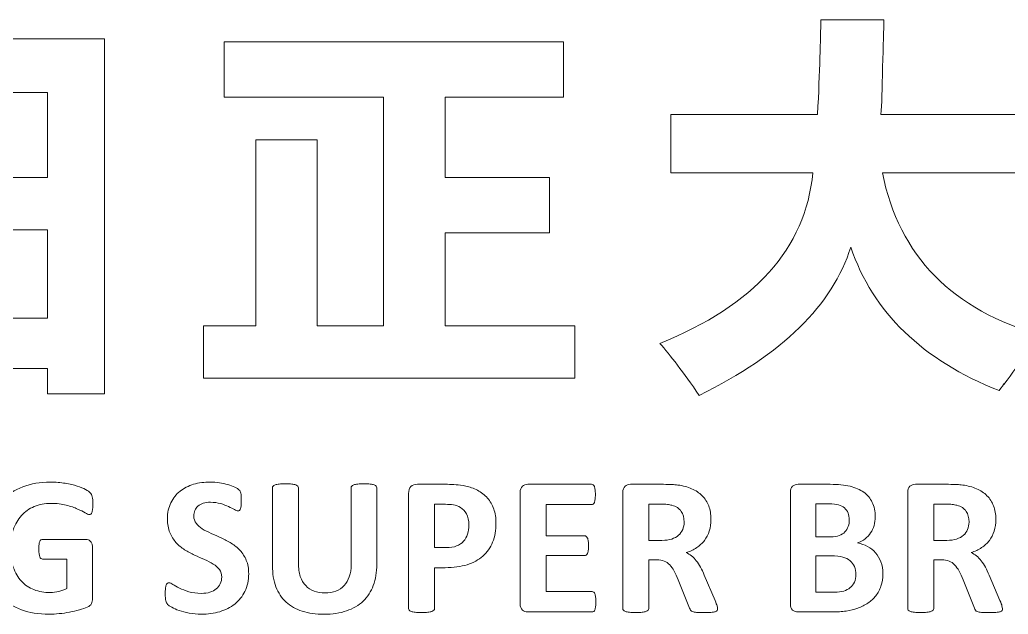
# Model space of a CAD drawing. Header units: inches. Extents: x 150046 to 186384, y -166880 to -113425.
# Drawn here: x 168111 to 169059, y -165325 to -164754 of the extents above; entities that cross this region are included whole.
import ezdxf

# ---------------------------------------------------------------- set-up
doc = ezdxf.new("R2010")
doc.units = ezdxf.units.IN
doc.header["$MEASUREMENT"] = 0
doc.layers.add('图层 1', color=7, linetype='Continuous')

# ---------------------------------------------------------------- blocks, each defined once
blk = doc.blocks.new('block 6')
at = {"layer": '图层 1', "lineweight": 0}
for points in [[(-55.921, -110.138), (-55.921, -104.079), (-52.582, -104.079), (-52.582, -110.138), (-53.552, -110.138), (-53.552, -109.707), (-54.952, -109.707), (-54.952, -110.138), (-55.921, -110.138)], [(-54.952, -104.995), (-54.952, -106.449), (-53.552, -106.449), (-53.552, -104.995), (-54.952, -104.995)], [(-54.952, -107.338), (-54.952, -108.846), (-53.552, -108.846), (-53.552, -107.338), (-54.952, -107.338)]]:
    blk.add_lwpolyline(points, dxfattribs=at)
for points, knots in [([(-58.614, -110.138), (-58.614, -110.138), (-58.614, -103.999), (-58.614, -103.999), (-58.614, -103.999), (-56.218, -103.999), (-56.218, -103.999), (-56.218, -103.999), (-56.218, -104.86), (-56.218, -104.86), (-56.218, -104.86), (-56.675, -106.476), (-56.675, -106.476), (-56.281, -106.925), (-56.092, -107.437), (-56.11, -108.011), (-56.092, -108.765), (-56.415, -109.169), (-57.079, -109.223), (-57.205, -109.241), (-57.349, -109.25), (-57.51, -109.25), (-57.51, -109.232), (-57.519, -109.196), (-57.537, -109.142), (-57.573, -108.927), (-57.627, -108.684), (-57.699, -108.415), (-57.699, -108.415), (-57.699, -110.138), (-57.699, -110.138), (-57.699, -110.138), (-58.614, -110.138), (-58.614, -110.138)], [0, 0, 0, 0, 1, 1, 1, 2, 2, 2, 3, 3, 3, 4, 4, 4, 5, 5, 5, 6, 6, 6, 7, 7, 7, 8, 8, 8, 9, 9, 9, 10, 10, 10, 11, 11, 11, 11]), ([(-57.699, -104.86), (-57.699, -104.86), (-57.699, -108.307), (-57.699, -108.307), (-57.555, -108.307), (-57.447, -108.307), (-57.376, -108.307), (-57.16, -108.325), (-57.053, -108.173), (-57.053, -107.849), (-57.053, -107.401), (-57.223, -106.97), (-57.564, -106.557), (-57.564, -106.557), (-57.16, -104.86), (-57.16, -104.86), (-57.16, -104.86), (-57.699, -104.86), (-57.699, -104.86)], [0, 0, 0, 0, 1, 1, 1, 2, 2, 2, 3, 3, 3, 4, 4, 4, 5, 5, 5, 6, 6, 6, 6])]:
    blk.add_open_spline(points, degree=3, knots=knots, dxfattribs=at)
blk = doc.blocks.new('block 15')
at = {"layer": '图层 1', "lineweight": 0}
blk.add_open_spline([(-52.779, -112.02), (-52.779, -112.053), (-52.78, -112.081), (-52.783, -112.104), (-52.786, -112.128), (-52.79, -112.147), (-52.795, -112.161), (-52.8, -112.175), (-52.806, -112.185), (-52.813, -112.19), (-52.821, -112.196), (-52.83, -112.198), (-52.839, -112.198), (-52.854, -112.198), (-52.878, -112.188), (-52.91, -112.168), (-52.943, -112.148), (-52.986, -112.126), (-53.04, -112.103), (-53.094, -112.079), (-53.158, -112.057), (-53.232, -112.037), (-53.307, -112.017), (-53.394, -112.007), (-53.492, -112.007), (-53.598, -112.007), (-53.693, -112.025), (-53.779, -112.061), (-53.864, -112.098), (-53.937, -112.149), (-53.997, -112.216), (-54.058, -112.283), (-54.104, -112.363), (-54.137, -112.457), (-54.17, -112.551), (-54.186, -112.654), (-54.186, -112.767), (-54.186, -112.892), (-54.169, -113.002), (-54.136, -113.096), (-54.103, -113.191), (-54.057, -113.271), (-53.997, -113.335), (-53.938, -113.398), (-53.866, -113.447), (-53.783, -113.479), (-53.699, -113.512), (-53.607, -113.528), (-53.506, -113.528), (-53.457, -113.528), (-53.408, -113.522), (-53.359, -113.511), (-53.311, -113.5), (-53.267, -113.483), (-53.225, -113.461), (-53.225, -113.461), (-53.225, -112.956), (-53.225, -112.956), (-53.225, -112.956), (-53.637, -112.956), (-53.637, -112.956), (-53.657, -112.956), (-53.673, -112.943), (-53.684, -112.918), (-53.695, -112.893), (-53.701, -112.85), (-53.701, -112.789), (-53.701, -112.758), (-53.7, -112.731), (-53.697, -112.71), (-53.694, -112.689), (-53.69, -112.672), (-53.684, -112.659), (-53.679, -112.646), (-53.672, -112.636), (-53.664, -112.63), (-53.656, -112.624), (-53.647, -112.621), (-53.637, -112.621), (-53.637, -112.621), (-52.902, -112.621), (-52.902, -112.621), (-52.884, -112.621), (-52.868, -112.624), (-52.854, -112.63), (-52.84, -112.636), (-52.827, -112.646), (-52.817, -112.658), (-52.806, -112.67), (-52.798, -112.685), (-52.792, -112.703), (-52.787, -112.72), (-52.784, -112.74), (-52.784, -112.762), (-52.784, -112.762), (-52.784, -113.629), (-52.784, -113.629), (-52.784, -113.663), (-52.79, -113.692), (-52.801, -113.717), (-52.813, -113.743), (-52.837, -113.763), (-52.874, -113.777), (-52.91, -113.792), (-52.955, -113.807), (-53.009, -113.823), (-53.063, -113.838), (-53.119, -113.852), (-53.177, -113.863), (-53.235, -113.874), (-53.293, -113.883), (-53.352, -113.888), (-53.411, -113.894), (-53.47, -113.897), (-53.53, -113.897), (-53.704, -113.897), (-53.859, -113.872), (-53.996, -113.822), (-54.134, -113.772), (-54.25, -113.7), (-54.346, -113.605), (-54.441, -113.51), (-54.514, -113.394), (-54.564, -113.258), (-54.615, -113.122), (-54.64, -112.967), (-54.64, -112.794), (-54.64, -112.616), (-54.613, -112.456), (-54.559, -112.314), (-54.506, -112.172), (-54.429, -112.051), (-54.331, -111.952), (-54.232, -111.853), (-54.112, -111.777), (-53.973, -111.724), (-53.833, -111.671), (-53.678, -111.645), (-53.506, -111.645), (-53.412, -111.645), (-53.326, -111.651), (-53.248, -111.664), (-53.171, -111.677), (-53.103, -111.693), (-53.046, -111.711), (-52.988, -111.73), (-52.94, -111.75), (-52.902, -111.771), (-52.864, -111.792), (-52.837, -111.811), (-52.822, -111.827), (-52.807, -111.842), (-52.796, -111.864), (-52.789, -111.893), (-52.782, -111.922), (-52.779, -111.964), (-52.779, -112.02)], degree=3, knots=[0, 0, 0, 0, 1, 1, 1, 2, 2, 2, 3, 3, 3, 4, 4, 4, 5, 5, 5, 6, 6, 6, 7, 7, 7, 8, 8, 8, 9, 9, 9, 10, 10, 10, 11, 11, 11, 12, 12, 12, 13, 13, 13, 14, 14, 14, 15, 15, 15, 16, 16, 16, 17, 17, 17, 18, 18, 18, 19, 19, 19, 20, 20, 20, 21, 21, 21, 22, 22, 22, 23, 23, 23, 24, 24, 24, 25, 25, 25, 26, 26, 26, 27, 27, 27, 28, 28, 28, 29, 29, 29, 30, 30, 30, 31, 31, 31, 32, 32, 32, 33, 33, 33, 34, 34, 34, 35, 35, 35, 36, 36, 36, 37, 37, 37, 38, 38, 38, 39, 39, 39, 40, 40, 40, 41, 41, 41, 42, 42, 42, 43, 43, 43, 44, 44, 44, 45, 45, 45, 46, 46, 46, 47, 47, 47, 48, 48, 48, 49, 49, 49, 50, 50, 50, 51, 51, 51, 52, 52, 52, 52], dxfattribs=at)
blk = doc.blocks.new('block 16')
at = {"layer": '图层 1', "lineweight": 0}
blk.add_open_spline([(-50.121, -113.207), (-50.121, -113.321), (-50.143, -113.422), (-50.185, -113.508), (-50.228, -113.594), (-50.286, -113.666), (-50.359, -113.724), (-50.432, -113.782), (-50.517, -113.825), (-50.615, -113.855), (-50.712, -113.884), (-50.817, -113.898), (-50.928, -113.898), (-51.003, -113.898), (-51.073, -113.892), (-51.137, -113.88), (-51.202, -113.867), (-51.259, -113.853), (-51.308, -113.835), (-51.358, -113.818), (-51.399, -113.8), (-51.432, -113.78), (-51.465, -113.762), (-51.489, -113.745), (-51.503, -113.73), (-51.518, -113.715), (-51.528, -113.695), (-51.534, -113.667), (-51.541, -113.64), (-51.544, -113.6), (-51.544, -113.548), (-51.544, -113.513), (-51.543, -113.484), (-51.54, -113.461), (-51.538, -113.437), (-51.534, -113.418), (-51.529, -113.403), (-51.524, -113.389), (-51.517, -113.379), (-51.509, -113.372), (-51.501, -113.366), (-51.491, -113.363), (-51.48, -113.363), (-51.464, -113.363), (-51.442, -113.372), (-51.413, -113.391), (-51.385, -113.409), (-51.348, -113.43), (-51.303, -113.452), (-51.258, -113.475), (-51.205, -113.495), (-51.142, -113.514), (-51.08, -113.532), (-51.008, -113.542), (-50.926, -113.542), (-50.872, -113.542), (-50.824, -113.535), (-50.781, -113.522), (-50.739, -113.509), (-50.702, -113.491), (-50.673, -113.467), (-50.643, -113.444), (-50.62, -113.415), (-50.605, -113.38), (-50.589, -113.345), (-50.581, -113.307), (-50.581, -113.264), (-50.581, -113.214), (-50.594, -113.172), (-50.621, -113.137), (-50.648, -113.101), (-50.683, -113.07), (-50.727, -113.043), (-50.77, -113.015), (-50.819, -112.989), (-50.874, -112.965), (-50.929, -112.941), (-50.985, -112.915), (-51.044, -112.889), (-51.102, -112.862), (-51.159, -112.831), (-51.214, -112.797), (-51.269, -112.763), (-51.318, -112.722), (-51.361, -112.674), (-51.404, -112.626), (-51.439, -112.57), (-51.466, -112.505), (-51.493, -112.44), (-51.507, -112.362), (-51.507, -112.271), (-51.507, -112.167), (-51.487, -112.075), (-51.449, -111.996), (-51.41, -111.917), (-51.358, -111.851), (-51.292, -111.799), (-51.226, -111.747), (-51.149, -111.708), (-51.06, -111.682), (-50.971, -111.656), (-50.876, -111.643), (-50.776, -111.643), (-50.725, -111.643), (-50.673, -111.647), (-50.621, -111.655), (-50.57, -111.663), (-50.521, -111.673), (-50.477, -111.687), (-50.432, -111.7), (-50.392, -111.715), (-50.357, -111.732), (-50.323, -111.749), (-50.299, -111.763), (-50.288, -111.774), (-50.277, -111.786), (-50.269, -111.795), (-50.265, -111.803), (-50.262, -111.811), (-50.258, -111.821), (-50.255, -111.834), (-50.252, -111.847), (-50.251, -111.863), (-50.249, -111.883), (-50.248, -111.903), (-50.248, -111.927), (-50.248, -111.956), (-50.248, -111.989), (-50.249, -112.016), (-50.25, -112.039), (-50.252, -112.061), (-50.255, -112.08), (-50.259, -112.094), (-50.263, -112.109), (-50.268, -112.119), (-50.276, -112.126), (-50.283, -112.133), (-50.293, -112.136), (-50.305, -112.136), (-50.317, -112.136), (-50.337, -112.128), (-50.364, -112.113), (-50.391, -112.097), (-50.424, -112.08), (-50.463, -112.061), (-50.503, -112.043), (-50.548, -112.026), (-50.599, -112.011), (-50.651, -111.996), (-50.708, -111.988), (-50.77, -111.988), (-50.818, -111.988), (-50.86, -111.994), (-50.896, -112.006), (-50.932, -112.017), (-50.962, -112.034), (-50.986, -112.054), (-51.01, -112.076), (-51.028, -112.1), (-51.04, -112.13), (-51.051, -112.159), (-51.057, -112.19), (-51.057, -112.222), (-51.057, -112.27), (-51.044, -112.312), (-51.018, -112.347), (-50.991, -112.383), (-50.956, -112.414), (-50.912, -112.442), (-50.868, -112.469), (-50.817, -112.495), (-50.761, -112.519), (-50.705, -112.543), (-50.648, -112.569), (-50.589, -112.596), (-50.531, -112.623), (-50.474, -112.653), (-50.418, -112.688), (-50.362, -112.722), (-50.312, -112.763), (-50.268, -112.81), (-50.224, -112.858), (-50.189, -112.914), (-50.162, -112.979), (-50.135, -113.043), (-50.121, -113.119), (-50.121, -113.207)], degree=3, knots=[0, 0, 0, 0, 1, 1, 1, 2, 2, 2, 3, 3, 3, 4, 4, 4, 5, 5, 5, 6, 6, 6, 7, 7, 7, 8, 8, 8, 9, 9, 9, 10, 10, 10, 11, 11, 11, 12, 12, 12, 13, 13, 13, 14, 14, 14, 15, 15, 15, 16, 16, 16, 17, 17, 17, 18, 18, 18, 19, 19, 19, 20, 20, 20, 21, 21, 21, 22, 22, 22, 23, 23, 23, 24, 24, 24, 25, 25, 25, 26, 26, 26, 27, 27, 27, 28, 28, 28, 29, 29, 29, 30, 30, 30, 31, 31, 31, 32, 32, 32, 33, 33, 33, 34, 34, 34, 35, 35, 35, 36, 36, 36, 37, 37, 37, 38, 38, 38, 39, 39, 39, 40, 40, 40, 41, 41, 41, 42, 42, 42, 43, 43, 43, 44, 44, 44, 45, 45, 45, 46, 46, 46, 47, 47, 47, 48, 48, 48, 49, 49, 49, 50, 50, 50, 51, 51, 51, 52, 52, 52, 53, 53, 53, 54, 54, 54, 55, 55, 55, 56, 56, 56, 57, 57, 57, 58, 58, 58, 59, 59, 59, 60, 60, 60, 61, 61, 61, 62, 62, 62, 62], dxfattribs=at)
blk = doc.blocks.new('block 17')
at = {"layer": '图层 1', "lineweight": 0}
blk.add_open_spline([(-47.937, -113.048), (-47.937, -113.182), (-47.956, -113.301), (-47.996, -113.407), (-48.035, -113.512), (-48.093, -113.602), (-48.169, -113.675), (-48.245, -113.748), (-48.34, -113.803), (-48.452, -113.841), (-48.564, -113.879), (-48.693, -113.898), (-48.839, -113.898), (-48.976, -113.898), (-49.098, -113.881), (-49.207, -113.847), (-49.316, -113.813), (-49.408, -113.761), (-49.483, -113.691), (-49.559, -113.622), (-49.616, -113.535), (-49.656, -113.431), (-49.696, -113.328), (-49.716, -113.206), (-49.716, -113.067), (-49.716, -113.067), (-49.716, -111.743), (-49.716, -111.743), (-49.716, -111.731), (-49.712, -111.721), (-49.705, -111.712), (-49.699, -111.703), (-49.687, -111.696), (-49.669, -111.69), (-49.652, -111.684), (-49.629, -111.68), (-49.601, -111.677), (-49.573, -111.673), (-49.537, -111.672), (-49.494, -111.672), (-49.451, -111.672), (-49.416, -111.673), (-49.388, -111.677), (-49.359, -111.68), (-49.337, -111.684), (-49.32, -111.69), (-49.303, -111.696), (-49.291, -111.703), (-49.284, -111.712), (-49.277, -111.721), (-49.273, -111.731), (-49.273, -111.743), (-49.273, -111.743), (-49.273, -113.028), (-49.273, -113.028), (-49.273, -113.115), (-49.263, -113.19), (-49.241, -113.253), (-49.22, -113.316), (-49.189, -113.369), (-49.149, -113.41), (-49.11, -113.452), (-49.062, -113.483), (-49.006, -113.504), (-48.951, -113.524), (-48.889, -113.535), (-48.82, -113.535), (-48.751, -113.535), (-48.689, -113.524), (-48.634, -113.503), (-48.579, -113.482), (-48.532, -113.45), (-48.494, -113.409), (-48.456, -113.368), (-48.426, -113.318), (-48.405, -113.258), (-48.385, -113.198), (-48.374, -113.13), (-48.374, -113.053), (-48.374, -113.053), (-48.374, -111.743), (-48.374, -111.743), (-48.374, -111.731), (-48.371, -111.721), (-48.364, -111.712), (-48.357, -111.703), (-48.346, -111.696), (-48.329, -111.69), (-48.312, -111.684), (-48.289, -111.68), (-48.261, -111.677), (-48.232, -111.673), (-48.197, -111.672), (-48.154, -111.672), (-48.111, -111.672), (-48.076, -111.673), (-48.049, -111.677), (-48.021, -111.68), (-47.999, -111.684), (-47.982, -111.69), (-47.966, -111.696), (-47.954, -111.703), (-47.947, -111.712), (-47.94, -111.721), (-47.937, -111.731), (-47.937, -111.743), (-47.937, -111.743), (-47.937, -113.048), (-47.937, -113.048)], degree=3, knots=[0, 0, 0, 0, 1, 1, 1, 2, 2, 2, 3, 3, 3, 4, 4, 4, 5, 5, 5, 6, 6, 6, 7, 7, 7, 8, 8, 8, 9, 9, 9, 10, 10, 10, 11, 11, 11, 12, 12, 12, 13, 13, 13, 14, 14, 14, 15, 15, 15, 16, 16, 16, 17, 17, 17, 18, 18, 18, 19, 19, 19, 20, 20, 20, 21, 21, 21, 22, 22, 22, 23, 23, 23, 24, 24, 24, 25, 25, 25, 26, 26, 26, 27, 27, 27, 28, 28, 28, 29, 29, 29, 30, 30, 30, 31, 31, 31, 32, 32, 32, 33, 33, 33, 34, 34, 34, 35, 35, 35, 36, 36, 36, 36], dxfattribs=at)
blk = doc.blocks.new('block 18')
at = {"layer": '图层 1', "lineweight": 0}
for points, knots in [([(-45.904, -112.343), (-45.904, -112.466), (-45.923, -112.574), (-45.961, -112.668), (-45.999, -112.762), (-46.055, -112.842), (-46.128, -112.906), (-46.201, -112.971), (-46.29, -113.02), (-46.396, -113.053), (-46.502, -113.087), (-46.627, -113.104), (-46.771, -113.104), (-46.771, -113.104), (-46.952, -113.104), (-46.952, -113.104), (-46.952, -113.104), (-46.952, -113.799), (-46.952, -113.799), (-46.952, -113.81), (-46.956, -113.82), (-46.964, -113.829), (-46.971, -113.838), (-46.983, -113.846), (-47, -113.851), (-47.016, -113.857), (-47.039, -113.861), (-47.067, -113.865), (-47.095, -113.868), (-47.131, -113.87), (-47.175, -113.87), (-47.217, -113.87), (-47.253, -113.868), (-47.282, -113.865), (-47.31, -113.861), (-47.333, -113.857), (-47.35, -113.851), (-47.366, -113.846), (-47.378, -113.838), (-47.385, -113.829), (-47.392, -113.82), (-47.395, -113.81), (-47.395, -113.799), (-47.395, -113.799), (-47.395, -111.84), (-47.395, -111.84), (-47.395, -111.787), (-47.381, -111.748), (-47.354, -111.721), (-47.326, -111.695), (-47.29, -111.682), (-47.245, -111.682), (-47.245, -111.682), (-46.732, -111.682), (-46.732, -111.682), (-46.681, -111.682), (-46.631, -111.684), (-46.585, -111.688), (-46.538, -111.692), (-46.482, -111.7), (-46.417, -111.713), (-46.352, -111.726), (-46.286, -111.75), (-46.219, -111.784), (-46.153, -111.819), (-46.096, -111.863), (-46.049, -111.917), (-46.002, -111.97), (-45.965, -112.032), (-45.941, -112.103), (-45.916, -112.175), (-45.904, -112.255), (-45.904, -112.343)], [0, 0, 0, 0, 1, 1, 1, 2, 2, 2, 3, 3, 3, 4, 4, 4, 5, 5, 5, 6, 6, 6, 7, 7, 7, 8, 8, 8, 9, 9, 9, 10, 10, 10, 11, 11, 11, 12, 12, 12, 13, 13, 13, 14, 14, 14, 15, 15, 15, 16, 16, 16, 17, 17, 17, 18, 18, 18, 19, 19, 19, 20, 20, 20, 21, 21, 21, 22, 22, 22, 23, 23, 23, 24, 24, 24, 24]), ([(-46.367, -112.375), (-46.367, -112.299), (-46.38, -112.236), (-46.407, -112.187), (-46.434, -112.137), (-46.467, -112.101), (-46.507, -112.077), (-46.546, -112.054), (-46.587, -112.039), (-46.63, -112.033), (-46.673, -112.027), (-46.718, -112.023), (-46.764, -112.023), (-46.764, -112.023), (-46.952, -112.023), (-46.952, -112.023), (-46.952, -112.023), (-46.952, -112.762), (-46.952, -112.762), (-46.952, -112.762), (-46.754, -112.762), (-46.754, -112.762), (-46.683, -112.762), (-46.624, -112.753), (-46.576, -112.734), (-46.529, -112.715), (-46.489, -112.688), (-46.459, -112.654), (-46.429, -112.619), (-46.406, -112.578), (-46.39, -112.531), (-46.375, -112.483), (-46.367, -112.431), (-46.367, -112.375)], [0, 0, 0, 0, 1, 1, 1, 2, 2, 2, 3, 3, 3, 4, 4, 4, 5, 5, 5, 6, 6, 6, 7, 7, 7, 8, 8, 8, 9, 9, 9, 10, 10, 10, 11, 11, 11, 11])]:
    blk.add_open_spline(points, degree=3, knots=knots, dxfattribs=at)
blk = doc.blocks.new('block 19')
at = {"layer": '图层 1', "lineweight": 0}
blk.add_open_spline([(-44.201, -113.686), (-44.201, -113.719), (-44.202, -113.746), (-44.205, -113.768), (-44.208, -113.79), (-44.212, -113.807), (-44.217, -113.821), (-44.223, -113.834), (-44.23, -113.844), (-44.238, -113.85), (-44.247, -113.857), (-44.256, -113.86), (-44.266, -113.86), (-44.266, -113.86), (-45.36, -113.86), (-45.36, -113.86), (-45.397, -113.86), (-45.428, -113.849), (-45.454, -113.827), (-45.479, -113.805), (-45.492, -113.769), (-45.492, -113.72), (-45.492, -113.72), (-45.492, -111.821), (-45.492, -111.821), (-45.492, -111.772), (-45.479, -111.737), (-45.454, -111.715), (-45.428, -111.693), (-45.397, -111.682), (-45.36, -111.682), (-45.36, -111.682), (-44.273, -111.682), (-44.273, -111.682), (-44.263, -111.682), (-44.254, -111.684), (-44.246, -111.69), (-44.238, -111.696), (-44.231, -111.706), (-44.226, -111.72), (-44.22, -111.734), (-44.216, -111.752), (-44.213, -111.774), (-44.21, -111.795), (-44.209, -111.823), (-44.209, -111.857), (-44.209, -111.888), (-44.21, -111.915), (-44.213, -111.937), (-44.216, -111.959), (-44.22, -111.976), (-44.226, -111.99), (-44.231, -112.003), (-44.238, -112.013), (-44.246, -112.019), (-44.254, -112.026), (-44.263, -112.029), (-44.273, -112.029), (-44.273, -112.029), (-45.05, -112.029), (-45.05, -112.029), (-45.05, -112.029), (-45.05, -112.56), (-45.05, -112.56), (-45.05, -112.56), (-44.392, -112.56), (-44.392, -112.56), (-44.382, -112.56), (-44.373, -112.563), (-44.365, -112.57), (-44.356, -112.576), (-44.349, -112.585), (-44.344, -112.598), (-44.338, -112.611), (-44.334, -112.629), (-44.331, -112.65), (-44.328, -112.672), (-44.327, -112.699), (-44.327, -112.73), (-44.327, -112.763), (-44.328, -112.79), (-44.331, -112.811), (-44.334, -112.832), (-44.338, -112.85), (-44.344, -112.863), (-44.349, -112.875), (-44.356, -112.885), (-44.365, -112.89), (-44.373, -112.896), (-44.382, -112.899), (-44.392, -112.899), (-44.392, -112.899), (-45.05, -112.899), (-45.05, -112.899), (-45.05, -112.899), (-45.05, -113.513), (-45.05, -113.513), (-45.05, -113.513), (-44.266, -113.513), (-44.266, -113.513), (-44.256, -113.513), (-44.247, -113.516), (-44.238, -113.522), (-44.23, -113.528), (-44.223, -113.538), (-44.217, -113.552), (-44.212, -113.565), (-44.208, -113.583), (-44.205, -113.605), (-44.202, -113.627), (-44.201, -113.654), (-44.201, -113.686)], degree=3, knots=[0, 0, 0, 0, 1, 1, 1, 2, 2, 2, 3, 3, 3, 4, 4, 4, 5, 5, 5, 6, 6, 6, 7, 7, 7, 8, 8, 8, 9, 9, 9, 10, 10, 10, 11, 11, 11, 12, 12, 12, 13, 13, 13, 14, 14, 14, 15, 15, 15, 16, 16, 16, 17, 17, 17, 18, 18, 18, 19, 19, 19, 20, 20, 20, 21, 21, 21, 22, 22, 22, 23, 23, 23, 24, 24, 24, 25, 25, 25, 26, 26, 26, 27, 27, 27, 28, 28, 28, 29, 29, 29, 30, 30, 30, 31, 31, 31, 32, 32, 32, 33, 33, 33, 34, 34, 34, 35, 35, 35, 36, 36, 36, 37, 37, 37, 37], dxfattribs=at)
blk = doc.blocks.new('block 20')
at = {"layer": '图层 1', "lineweight": 0}
for points, knots in [([(-42.126, -113.803), (-42.126, -113.815), (-42.128, -113.825), (-42.132, -113.834), (-42.137, -113.842), (-42.147, -113.849), (-42.164, -113.855), (-42.181, -113.86), (-42.206, -113.864), (-42.238, -113.866), (-42.271, -113.869), (-42.315, -113.87), (-42.371, -113.87), (-42.418, -113.87), (-42.456, -113.869), (-42.484, -113.866), (-42.512, -113.864), (-42.534, -113.86), (-42.551, -113.854), (-42.567, -113.848), (-42.578, -113.84), (-42.585, -113.83), (-42.592, -113.821), (-42.597, -113.809), (-42.602, -113.796), (-42.602, -113.796), (-42.797, -113.309), (-42.797, -113.309), (-42.821, -113.254), (-42.844, -113.205), (-42.866, -113.163), (-42.889, -113.12), (-42.913, -113.085), (-42.941, -113.056), (-42.968, -113.027), (-43, -113.006), (-43.036, -112.991), (-43.072, -112.977), (-43.113, -112.969), (-43.161, -112.969), (-43.161, -112.969), (-43.299, -112.969), (-43.299, -112.969), (-43.299, -112.969), (-43.299, -113.799), (-43.299, -113.799), (-43.299, -113.81), (-43.302, -113.82), (-43.31, -113.829), (-43.317, -113.838), (-43.329, -113.846), (-43.346, -113.851), (-43.362, -113.857), (-43.385, -113.861), (-43.413, -113.865), (-43.441, -113.868), (-43.477, -113.87), (-43.521, -113.87), (-43.563, -113.87), (-43.599, -113.868), (-43.628, -113.865), (-43.656, -113.861), (-43.679, -113.857), (-43.696, -113.851), (-43.712, -113.846), (-43.724, -113.838), (-43.731, -113.829), (-43.738, -113.82), (-43.741, -113.81), (-43.741, -113.799), (-43.741, -113.799), (-43.741, -111.821), (-43.741, -111.821), (-43.741, -111.772), (-43.729, -111.737), (-43.703, -111.715), (-43.678, -111.693), (-43.647, -111.682), (-43.61, -111.682), (-43.61, -111.682), (-43.046, -111.682), (-43.046, -111.682), (-42.989, -111.682), (-42.942, -111.683), (-42.905, -111.685), (-42.868, -111.687), (-42.834, -111.69), (-42.804, -111.694), (-42.716, -111.706), (-42.638, -111.727), (-42.567, -111.758), (-42.497, -111.788), (-42.438, -111.827), (-42.389, -111.876), (-42.34, -111.925), (-42.303, -111.983), (-42.277, -112.05), (-42.251, -112.116), (-42.238, -112.193), (-42.238, -112.279), (-42.238, -112.352), (-42.248, -112.419), (-42.266, -112.479), (-42.285, -112.539), (-42.312, -112.592), (-42.348, -112.639), (-42.384, -112.686), (-42.428, -112.728), (-42.481, -112.762), (-42.533, -112.797), (-42.593, -112.825), (-42.661, -112.847), (-42.628, -112.862), (-42.598, -112.881), (-42.569, -112.904), (-42.54, -112.926), (-42.513, -112.953), (-42.488, -112.985), (-42.463, -113.017), (-42.439, -113.054), (-42.417, -113.095), (-42.394, -113.136), (-42.372, -113.182), (-42.351, -113.234), (-42.351, -113.234), (-42.168, -113.663), (-42.168, -113.663), (-42.151, -113.705), (-42.14, -113.737), (-42.134, -113.756), (-42.128, -113.776), (-42.126, -113.791), (-42.126, -113.803)], [0, 0, 0, 0, 1, 1, 1, 2, 2, 2, 3, 3, 3, 4, 4, 4, 5, 5, 5, 6, 6, 6, 7, 7, 7, 8, 8, 8, 9, 9, 9, 10, 10, 10, 11, 11, 11, 12, 12, 12, 13, 13, 13, 14, 14, 14, 15, 15, 15, 16, 16, 16, 17, 17, 17, 18, 18, 18, 19, 19, 19, 20, 20, 20, 21, 21, 21, 22, 22, 22, 23, 23, 23, 24, 24, 24, 25, 25, 25, 26, 26, 26, 27, 27, 27, 28, 28, 28, 29, 29, 29, 30, 30, 30, 31, 31, 31, 32, 32, 32, 33, 33, 33, 34, 34, 34, 35, 35, 35, 36, 36, 36, 37, 37, 37, 38, 38, 38, 39, 39, 39, 40, 40, 40, 41, 41, 41, 42, 42, 42, 43, 43, 43, 44, 44, 44, 44]), ([(-42.696, -112.325), (-42.696, -112.253), (-42.712, -112.192), (-42.745, -112.143), (-42.778, -112.094), (-42.831, -112.059), (-42.905, -112.039), (-42.927, -112.033), (-42.953, -112.029), (-42.981, -112.025), (-43.01, -112.022), (-43.05, -112.02), (-43.1, -112.02), (-43.1, -112.02), (-43.299, -112.02), (-43.299, -112.02), (-43.299, -112.02), (-43.299, -112.638), (-43.299, -112.638), (-43.299, -112.638), (-43.073, -112.638), (-43.073, -112.638), (-43.01, -112.638), (-42.955, -112.63), (-42.908, -112.615), (-42.861, -112.6), (-42.822, -112.578), (-42.79, -112.551), (-42.759, -112.524), (-42.735, -112.491), (-42.72, -112.453), (-42.704, -112.414), (-42.696, -112.372), (-42.696, -112.325)], [0, 0, 0, 0, 1, 1, 1, 2, 2, 2, 3, 3, 3, 4, 4, 4, 5, 5, 5, 6, 6, 6, 7, 7, 7, 8, 8, 8, 9, 9, 9, 10, 10, 10, 11, 11, 11, 11])]:
    blk.add_open_spline(points, degree=3, knots=knots, dxfattribs=at)
blk = doc.blocks.new('block 21')
at = {"layer": '图层 1', "lineweight": 0}
for points, knots in [([(-39.307, -113.207), (-39.307, -113.284), (-39.317, -113.354), (-39.339, -113.417), (-39.36, -113.48), (-39.389, -113.536), (-39.427, -113.584), (-39.465, -113.632), (-39.509, -113.674), (-39.562, -113.708), (-39.614, -113.743), (-39.671, -113.772), (-39.734, -113.794), (-39.797, -113.816), (-39.864, -113.833), (-39.935, -113.844), (-40.007, -113.854), (-40.086, -113.86), (-40.173, -113.86), (-40.173, -113.86), (-40.752, -113.86), (-40.752, -113.86), (-40.789, -113.86), (-40.82, -113.849), (-40.846, -113.827), (-40.871, -113.805), (-40.884, -113.769), (-40.884, -113.72), (-40.884, -113.72), (-40.884, -111.821), (-40.884, -111.821), (-40.884, -111.772), (-40.871, -111.737), (-40.846, -111.715), (-40.82, -111.693), (-40.789, -111.682), (-40.752, -111.682), (-40.752, -111.682), (-40.205, -111.682), (-40.205, -111.682), (-40.072, -111.682), (-39.959, -111.693), (-39.866, -111.715), (-39.774, -111.738), (-39.696, -111.772), (-39.632, -111.817), (-39.569, -111.863), (-39.52, -111.92), (-39.487, -111.99), (-39.453, -112.059), (-39.436, -112.141), (-39.436, -112.236), (-39.436, -112.288), (-39.443, -112.338), (-39.457, -112.384), (-39.47, -112.431), (-39.49, -112.473), (-39.515, -112.511), (-39.541, -112.55), (-39.573, -112.583), (-39.61, -112.612), (-39.648, -112.642), (-39.691, -112.665), (-39.739, -112.683), (-39.678, -112.695), (-39.62, -112.714), (-39.568, -112.742), (-39.516, -112.77), (-39.471, -112.806), (-39.432, -112.851), (-39.393, -112.895), (-39.363, -112.947), (-39.34, -113.006), (-39.318, -113.066), (-39.307, -113.133), (-39.307, -113.207)], [0, 0, 0, 0, 1, 1, 1, 2, 2, 2, 3, 3, 3, 4, 4, 4, 5, 5, 5, 6, 6, 6, 7, 7, 7, 8, 8, 8, 9, 9, 9, 10, 10, 10, 11, 11, 11, 12, 12, 12, 13, 13, 13, 14, 14, 14, 15, 15, 15, 16, 16, 16, 17, 17, 17, 18, 18, 18, 19, 19, 19, 20, 20, 20, 21, 21, 21, 22, 22, 22, 23, 23, 23, 24, 24, 24, 25, 25, 25, 25]), ([(-39.879, -112.289), (-39.879, -112.246), (-39.886, -112.206), (-39.899, -112.172), (-39.912, -112.137), (-39.933, -112.108), (-39.96, -112.085), (-39.987, -112.062), (-40.02, -112.044), (-40.062, -112.032), (-40.102, -112.02), (-40.157, -112.013), (-40.226, -112.013), (-40.226, -112.013), (-40.449, -112.013), (-40.449, -112.013), (-40.449, -112.013), (-40.449, -112.579), (-40.449, -112.579), (-40.449, -112.579), (-40.202, -112.579), (-40.202, -112.579), (-40.138, -112.579), (-40.087, -112.571), (-40.049, -112.556), (-40.011, -112.541), (-39.979, -112.52), (-39.954, -112.494), (-39.929, -112.468), (-39.91, -112.437), (-39.897, -112.401), (-39.885, -112.366), (-39.879, -112.329), (-39.879, -112.289)], [0, 0, 0, 0, 1, 1, 1, 2, 2, 2, 3, 3, 3, 4, 4, 4, 5, 5, 5, 6, 6, 6, 7, 7, 7, 8, 8, 8, 9, 9, 9, 10, 10, 10, 11, 11, 11, 11]), ([(-39.766, -113.222), (-39.766, -113.171), (-39.775, -113.126), (-39.791, -113.086), (-39.808, -113.047), (-39.833, -113.013), (-39.865, -112.986), (-39.898, -112.959), (-39.939, -112.938), (-39.99, -112.924), (-40.04, -112.909), (-40.106, -112.902), (-40.187, -112.902), (-40.187, -112.902), (-40.449, -112.902), (-40.449, -112.902), (-40.449, -112.902), (-40.449, -113.521), (-40.449, -113.521), (-40.449, -113.521), (-40.13, -113.521), (-40.13, -113.521), (-40.068, -113.521), (-40.016, -113.515), (-39.974, -113.502), (-39.932, -113.489), (-39.896, -113.47), (-39.865, -113.445), (-39.834, -113.42), (-39.81, -113.388), (-39.792, -113.351), (-39.775, -113.313), (-39.766, -113.27), (-39.766, -113.222)], [0, 0, 0, 0, 1, 1, 1, 2, 2, 2, 3, 3, 3, 4, 4, 4, 5, 5, 5, 6, 6, 6, 7, 7, 7, 8, 8, 8, 9, 9, 9, 10, 10, 10, 11, 11, 11, 11])]:
    blk.add_open_spline(points, degree=3, knots=knots, dxfattribs=at)
blk = doc.blocks.new('block 22')
at = {"layer": '图层 1', "lineweight": 0}
for points, knots in [([(-37.267, -113.803), (-37.267, -113.815), (-37.269, -113.825), (-37.274, -113.834), (-37.278, -113.842), (-37.289, -113.849), (-37.306, -113.855), (-37.323, -113.86), (-37.347, -113.864), (-37.38, -113.866), (-37.412, -113.869), (-37.457, -113.87), (-37.513, -113.87), (-37.56, -113.87), (-37.598, -113.869), (-37.625, -113.866), (-37.654, -113.864), (-37.676, -113.86), (-37.692, -113.854), (-37.708, -113.848), (-37.72, -113.84), (-37.727, -113.83), (-37.733, -113.821), (-37.739, -113.809), (-37.743, -113.796), (-37.743, -113.796), (-37.938, -113.309), (-37.938, -113.309), (-37.962, -113.254), (-37.985, -113.205), (-38.008, -113.163), (-38.03, -113.12), (-38.055, -113.085), (-38.082, -113.056), (-38.11, -113.027), (-38.142, -113.006), (-38.178, -112.991), (-38.213, -112.977), (-38.255, -112.969), (-38.302, -112.969), (-38.302, -112.969), (-38.44, -112.969), (-38.44, -112.969), (-38.44, -112.969), (-38.44, -113.799), (-38.44, -113.799), (-38.44, -113.81), (-38.444, -113.82), (-38.451, -113.829), (-38.458, -113.838), (-38.47, -113.846), (-38.487, -113.851), (-38.504, -113.857), (-38.527, -113.861), (-38.555, -113.865), (-38.582, -113.868), (-38.618, -113.87), (-38.662, -113.87), (-38.705, -113.87), (-38.741, -113.868), (-38.769, -113.865), (-38.798, -113.861), (-38.82, -113.857), (-38.837, -113.851), (-38.854, -113.846), (-38.866, -113.838), (-38.873, -113.829), (-38.879, -113.82), (-38.883, -113.81), (-38.883, -113.799), (-38.883, -113.799), (-38.883, -111.821), (-38.883, -111.821), (-38.883, -111.772), (-38.87, -111.737), (-38.845, -111.715), (-38.82, -111.693), (-38.789, -111.682), (-38.751, -111.682), (-38.751, -111.682), (-38.188, -111.682), (-38.188, -111.682), (-38.13, -111.682), (-38.083, -111.683), (-38.046, -111.685), (-38.009, -111.687), (-37.976, -111.69), (-37.945, -111.694), (-37.858, -111.706), (-37.779, -111.727), (-37.709, -111.758), (-37.639, -111.788), (-37.579, -111.827), (-37.531, -111.876), (-37.481, -111.925), (-37.444, -111.983), (-37.418, -112.05), (-37.393, -112.116), (-37.38, -112.193), (-37.38, -112.279), (-37.38, -112.352), (-37.389, -112.419), (-37.407, -112.479), (-37.426, -112.539), (-37.453, -112.592), (-37.489, -112.639), (-37.525, -112.686), (-37.569, -112.728), (-37.622, -112.762), (-37.675, -112.797), (-37.735, -112.825), (-37.802, -112.847), (-37.77, -112.862), (-37.739, -112.881), (-37.71, -112.904), (-37.682, -112.926), (-37.655, -112.953), (-37.63, -112.985), (-37.604, -113.017), (-37.58, -113.054), (-37.558, -113.095), (-37.536, -113.136), (-37.514, -113.182), (-37.492, -113.234), (-37.492, -113.234), (-37.309, -113.663), (-37.309, -113.663), (-37.292, -113.705), (-37.281, -113.737), (-37.275, -113.756), (-37.27, -113.776), (-37.267, -113.791), (-37.267, -113.803)], [0, 0, 0, 0, 1, 1, 1, 2, 2, 2, 3, 3, 3, 4, 4, 4, 5, 5, 5, 6, 6, 6, 7, 7, 7, 8, 8, 8, 9, 9, 9, 10, 10, 10, 11, 11, 11, 12, 12, 12, 13, 13, 13, 14, 14, 14, 15, 15, 15, 16, 16, 16, 17, 17, 17, 18, 18, 18, 19, 19, 19, 20, 20, 20, 21, 21, 21, 22, 22, 22, 23, 23, 23, 24, 24, 24, 25, 25, 25, 26, 26, 26, 27, 27, 27, 28, 28, 28, 29, 29, 29, 30, 30, 30, 31, 31, 31, 32, 32, 32, 33, 33, 33, 34, 34, 34, 35, 35, 35, 36, 36, 36, 37, 37, 37, 38, 38, 38, 39, 39, 39, 40, 40, 40, 41, 41, 41, 42, 42, 42, 43, 43, 43, 44, 44, 44, 44]), ([(-37.837, -112.325), (-37.837, -112.253), (-37.854, -112.192), (-37.886, -112.143), (-37.919, -112.094), (-37.972, -112.059), (-38.046, -112.039), (-38.069, -112.033), (-38.094, -112.029), (-38.123, -112.025), (-38.151, -112.022), (-38.191, -112.02), (-38.241, -112.02), (-38.241, -112.02), (-38.44, -112.02), (-38.44, -112.02), (-38.44, -112.02), (-38.44, -112.638), (-38.44, -112.638), (-38.44, -112.638), (-38.214, -112.638), (-38.214, -112.638), (-38.152, -112.638), (-38.097, -112.63), (-38.05, -112.615), (-38.003, -112.6), (-37.963, -112.578), (-37.932, -112.551), (-37.9, -112.524), (-37.877, -112.491), (-37.861, -112.453), (-37.846, -112.414), (-37.837, -112.372), (-37.837, -112.325)], [0, 0, 0, 0, 1, 1, 1, 2, 2, 2, 3, 3, 3, 4, 4, 4, 5, 5, 5, 6, 6, 6, 7, 7, 7, 8, 8, 8, 9, 9, 9, 10, 10, 10, 11, 11, 11, 11])]:
    blk.add_open_spline(points, degree=3, knots=knots, dxfattribs=at)
blk = doc.blocks.new('block 8')
at = {"layer": '图层 1'}
for name in ['block 15', 'block 16', 'block 17', 'block 18', 'block 19', 'block 20', 'block 21', 'block 22']:
    blk.add_blockref(name, (0, 0), dxfattribs=at)
blk = doc.blocks.new('block 3')
at = {"layer": '图层 1', "lineweight": 0}
blk.add_lwpolyline([(-50.54, -105.076), (-50.54, -104.133), (-44.75, -104.133), (-44.75, -105.076), (-46.77, -105.076), (-46.77, -106.449), (-44.993, -106.449), (-44.993, -107.392), (-46.77, -107.392), (-46.77, -108.98), (-44.562, -108.98), (-44.562, -109.869), (-50.89, -109.869), (-50.89, -108.98), (-50.001, -108.98), (-50.001, -105.803), (-48.951, -105.803), (-48.951, -108.98), (-47.82, -108.98), (-47.82, -105.076), (-50.54, -105.076)], dxfattribs=at)
blk.add_open_spline([(-42.924, -106.368), (-42.924, -106.368), (-42.924, -105.372), (-42.924, -105.372), (-42.924, -105.372), (-40.419, -105.372), (-40.419, -105.372), (-40.384, -104.618), (-40.366, -104.079), (-40.366, -103.756), (-40.366, -103.756), (-39.289, -103.756), (-39.289, -103.756), (-39.289, -103.918), (-39.298, -104.187), (-39.315, -104.564), (-39.315, -104.941), (-39.325, -105.21), (-39.342, -105.372), (-39.342, -105.372), (-36.784, -105.372), (-36.784, -105.372), (-36.784, -105.372), (-36.784, -106.368), (-36.784, -106.368), (-36.784, -106.368), (-39.315, -106.368), (-39.315, -106.368), (-39.028, -107.787), (-38.122, -108.711), (-36.596, -109.142), (-36.74, -109.303), (-36.955, -109.582), (-37.242, -109.977), (-37.206, -109.923), (-37.233, -109.958), (-37.323, -110.084), (-38.633, -109.564), (-39.477, -108.747), (-39.854, -107.634), (-40.159, -108.621), (-41.021, -109.465), (-42.439, -110.165), (-42.708, -109.77), (-42.933, -109.474), (-43.112, -109.277), (-41.497, -108.63), (-40.626, -107.661), (-40.5, -106.368), (-40.5, -106.368), (-42.924, -106.368), (-42.924, -106.368)], degree=3, knots=[0, 0, 0, 0, 1, 1, 1, 2, 2, 2, 3, 3, 3, 4, 4, 4, 5, 5, 5, 6, 6, 6, 7, 7, 7, 8, 8, 8, 9, 9, 9, 10, 10, 10, 11, 11, 11, 12, 12, 12, 13, 13, 13, 14, 14, 14, 15, 15, 15, 16, 16, 16, 17, 17, 17, 17], dxfattribs=at)
at = {"layer": '图层 1'}
for name in ['block 6', 'block 8']:
    blk.add_blockref(name, (0, 0), dxfattribs=at)

msp = doc.modelspace()

# ---------------------------------------------------------------- block references
at = {"layer": '图层 1', "xscale": 56.24942768474079, "yscale": 56.24942768474079, "zscale": 56.24942768474079}
msp.add_blockref('block 3', (171149.38, -158917.94), dxfattribs=at)

doc.saveas('drawing.dxf')
